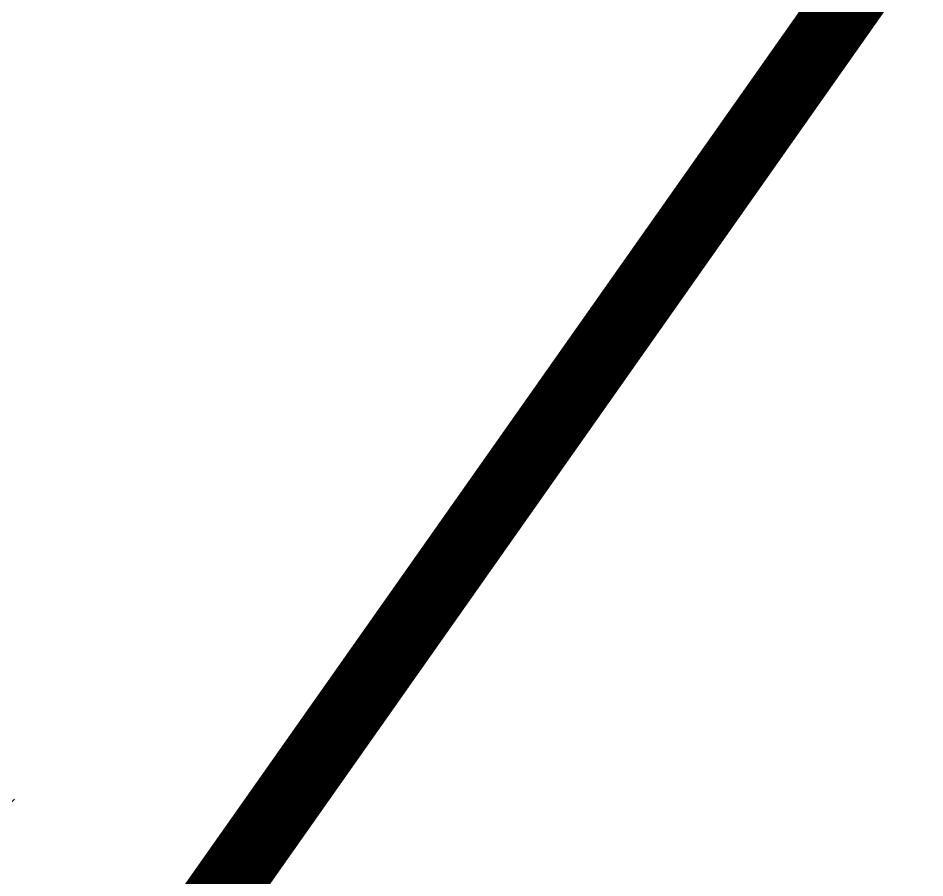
# Model space of a CAD drawing. Header units: metres. Extents: x 326467 to 340077, y 1811030 to 1824953.
# Drawn here: x 329684.21 to 329692.1, y 1813156.42 to 1813163.91 of the extents above; entities that cross this region are included whole.
import ezdxf

# ---------------------------------------------------------------- set-up
doc = ezdxf.new("R2010")
doc.units = ezdxf.units.M
doc.header["$MEASUREMENT"] = 0
doc.layers.add('MANGROOVE', color=112, linetype='Continuous')
doc.layers.add('SURVEY PLOT BOUNDARY', color=35, linetype='Continuous')

# ---------------------------------------------------------------- blocks, each defined once
blk = doc.blocks.new('16')
at = {"layer": 'MANGROOVE'}
h = blk.add_hatch(dxfattribs=at)
h.set_pattern_fill('GRASS', color=256, scale=0.606428, angle=-0.44213)
h.set_pattern_definition([(89.55787, (320150.772, 1810233.299), (-10.807394, 10.975486), [2.888115, -18.895414]), (44.55787, (320150.772, 1810233.299), (-10.807394, 10.975486), [2.888115, -12.515166]), (134.55787, (320150.772, 1810233.299), (-10.975486, -10.807394), [2.888115, -12.515166])])
h.paths.add_polyline_path([(329780.0607, 1813360.5542), (329809.3518, 1813454.4662), (329818.2703, 1813528.5882), (329809.1077, 1813593.6307), (329800.315, 1813649.6216), (329815.6565, 1813702.1831), (329825.5777, 1813735.4704), (329822.662, 1813756.1258), (329806.1124, 1813774.6915), (329782.8991, 1813783.6506), (329746.3758, 1813775.5914), (329720.9999, 1813768.0332), (329722.66, 1813750.0275), (329718.2744, 1813705.5849), (329714.0135, 1813677.3146), (329705.7103, 1813649.0754), (329705.6479, 1813640.9893), (329705.5231, 1813624.817), (329713.4207, 1813600.4962), (329717.2136, 1813568.1204), (329708.5984, 1813499.4505), (329704.3064, 1813467.1371), (329699.8271, 1813410.5653), (329691.555, 1813386.3692), (329687.2006, 1813345.9697), (329687.1694, 1813341.9266), (329687.107, 1813333.8405), (329678.8974, 1813317.7306), (329666.4581, 1813277.3934), (329654.1436, 1813253.2286), (329629.6082, 1813217.028), (329609.1776, 1813188.8825), (329584.7359, 1813164.8112), (329586.3286, 1813139.6231), (329597.1984, 1813125.0523), (329608.0987, 1813114.4322), (329629.163, 1813111.6357), (329670.2109, 1813136.7808), (329741.61, 1813218.9239), (329764.2463, 1813249.0401), (329776.4519, 1813293.7239)])
at = {"layer": 'SURVEY PLOT BOUNDARY', "lineweight": 18, "const_width": 0.6064}
blk.add_lwpolyline([(329788.7606, 1813409.879), (329783.8135, 1813292.6611), (329746.9947, 1813236.3387), (329750.9123, 1813220.1353), (329738.6603, 1813204.0566), (329722.5218, 1813208.2244), (329685.7343, 1813155.9452), (329620.4626, 1813079.6259), (329607.8985, 1813023.1165), (329587.4055, 1812986.8848), (329575.0286, 1812954.6338), (329558.7029, 1812934.5432), (329525.8642, 1812870.1036), (329484.8472, 1812793.5971)], dxfattribs=at)
blk.add_lwpolyline([(329795.7223, 1813264.266), (329787.0759, 1813191.553), (329783.0023, 1813187.5411), (329782.8775, 1813171.3688), (329782.8151, 1813163.2827), (329717.9801, 1813143.5664), (329685.7343, 1813155.9452), (329722.5218, 1813208.2244), (329738.6603, 1813204.0566), (329750.9123, 1813220.1353), (329746.9947, 1813236.3387), (329783.8135, 1813292.6611), (329788.7606, 1813409.879), (329788.979, 1813438.1805), (329797.2511, 1813462.3766), (329801.3247, 1813466.3884), (329809.3472, 1813458.2399), (329853.6579, 1813437.6814), (329828.9978, 1813385.3086), (329841.0002, 1813369.0428), (329828.717, 1813348.921), (329844.6995, 1813324.5378), (329848.7107, 1813320.4635)], close=True, dxfattribs=at)

msp = doc.modelspace()

# ---------------------------------------------------------------- block references
msp.add_blockref('16', (0, 0))

doc.saveas('drawing.dxf')
